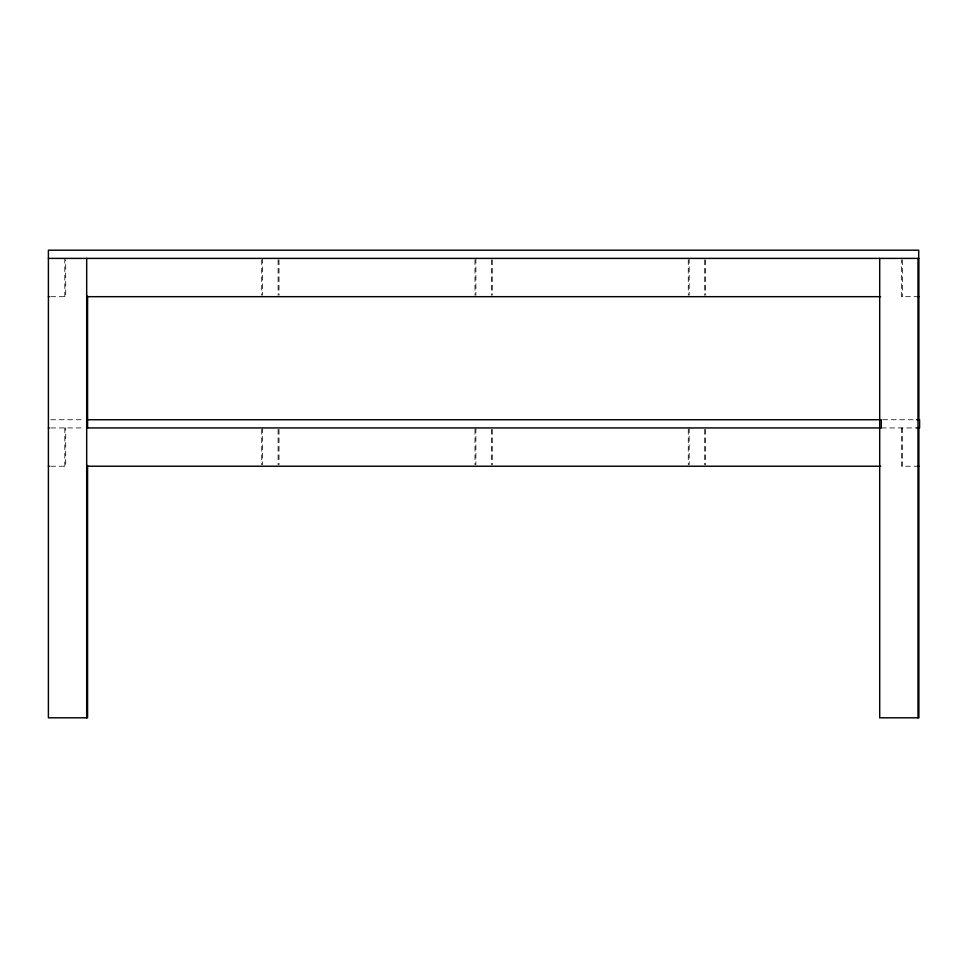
<?xml version="1.0" encoding="UTF-8"?>
<svg xmlns="http://www.w3.org/2000/svg" width="968" height="968" viewBox="0 0 968 968"><rect width="100%" height="100%" fill="white"/><g stroke="black" fill="none" stroke-linecap="round" stroke-linejoin="round"><path stroke-width="0.73" stroke-dasharray="4.84 3.63" d="M50.784 296.68L65.703 296.68L65.703 259.872M918.886 296.68L901.583 296.68L901.583 259.872M50.772 419.737L84.627 419.737M882.792 419.737L916.66 419.737M50.772 427.941L84.627 427.941M881.316 427.941L917.991 427.941M50.784 466.225L65.703 466.225L65.703 427.941M918.886 466.225L901.583 466.225L901.583 427.941M902.479 259.872L902.479 296.68M902.479 427.941L902.479 466.225M705.587 259.872L705.587 295.216M705.587 429.417L705.587 464.749M704.692 259.872L704.692 295.216M704.692 429.417L704.692 464.749M689.18 258.396L689.18 295.216M689.18 427.941L689.18 464.749M688.284 259.872L688.284 295.216M688.284 429.417L688.284 464.749M492.288 259.872L492.288 295.216M492.288 429.417L492.288 464.749M491.393 259.872L491.393 295.216M491.393 429.417L491.393 464.749M475.881 258.396L475.881 295.216M475.881 427.941L475.881 464.749M474.986 259.872L474.986 295.216M474.986 429.417L474.986 464.749M279.002 259.872L279.002 295.216M279.002 429.417L279.002 464.749M278.106 259.872L278.106 295.216M278.106 429.417L278.106 464.749M262.594 258.396L262.594 295.216M262.594 427.941L262.594 464.749M261.699 259.872L261.699 295.216M261.699 429.417L261.699 464.749M64.808 258.396L64.808 296.68M64.808 427.941L64.808 466.225"/><path stroke-width="1.45" d="M48.4 258.396L918.886 258.396L918.886 420.1M48.4 296.68L49.295 296.68M86.684 296.68L880.602 296.68M917.991 296.68L918.886 296.68M87.58 419.737L881.316 419.737L881.316 427.941L86.684 427.941M916.66 419.737L919.6 419.737L919.6 427.941L916.66 427.941M48.4 427.941L49.295 427.941M48.4 466.225L49.295 466.225M86.684 466.225L880.602 466.225M917.991 466.225L918.886 466.225M918.886 427.65L918.886 717.808L879.706 717.808L879.706 258.396M918.705 258.396L918.705 250.192L48.4 250.192L48.4 717.808L87.58 717.808L87.58 465.439M917.991 258.396L917.991 717.808M87.58 296.184L87.58 427.941M86.684 258.396L86.684 717.808"/></g></svg>
